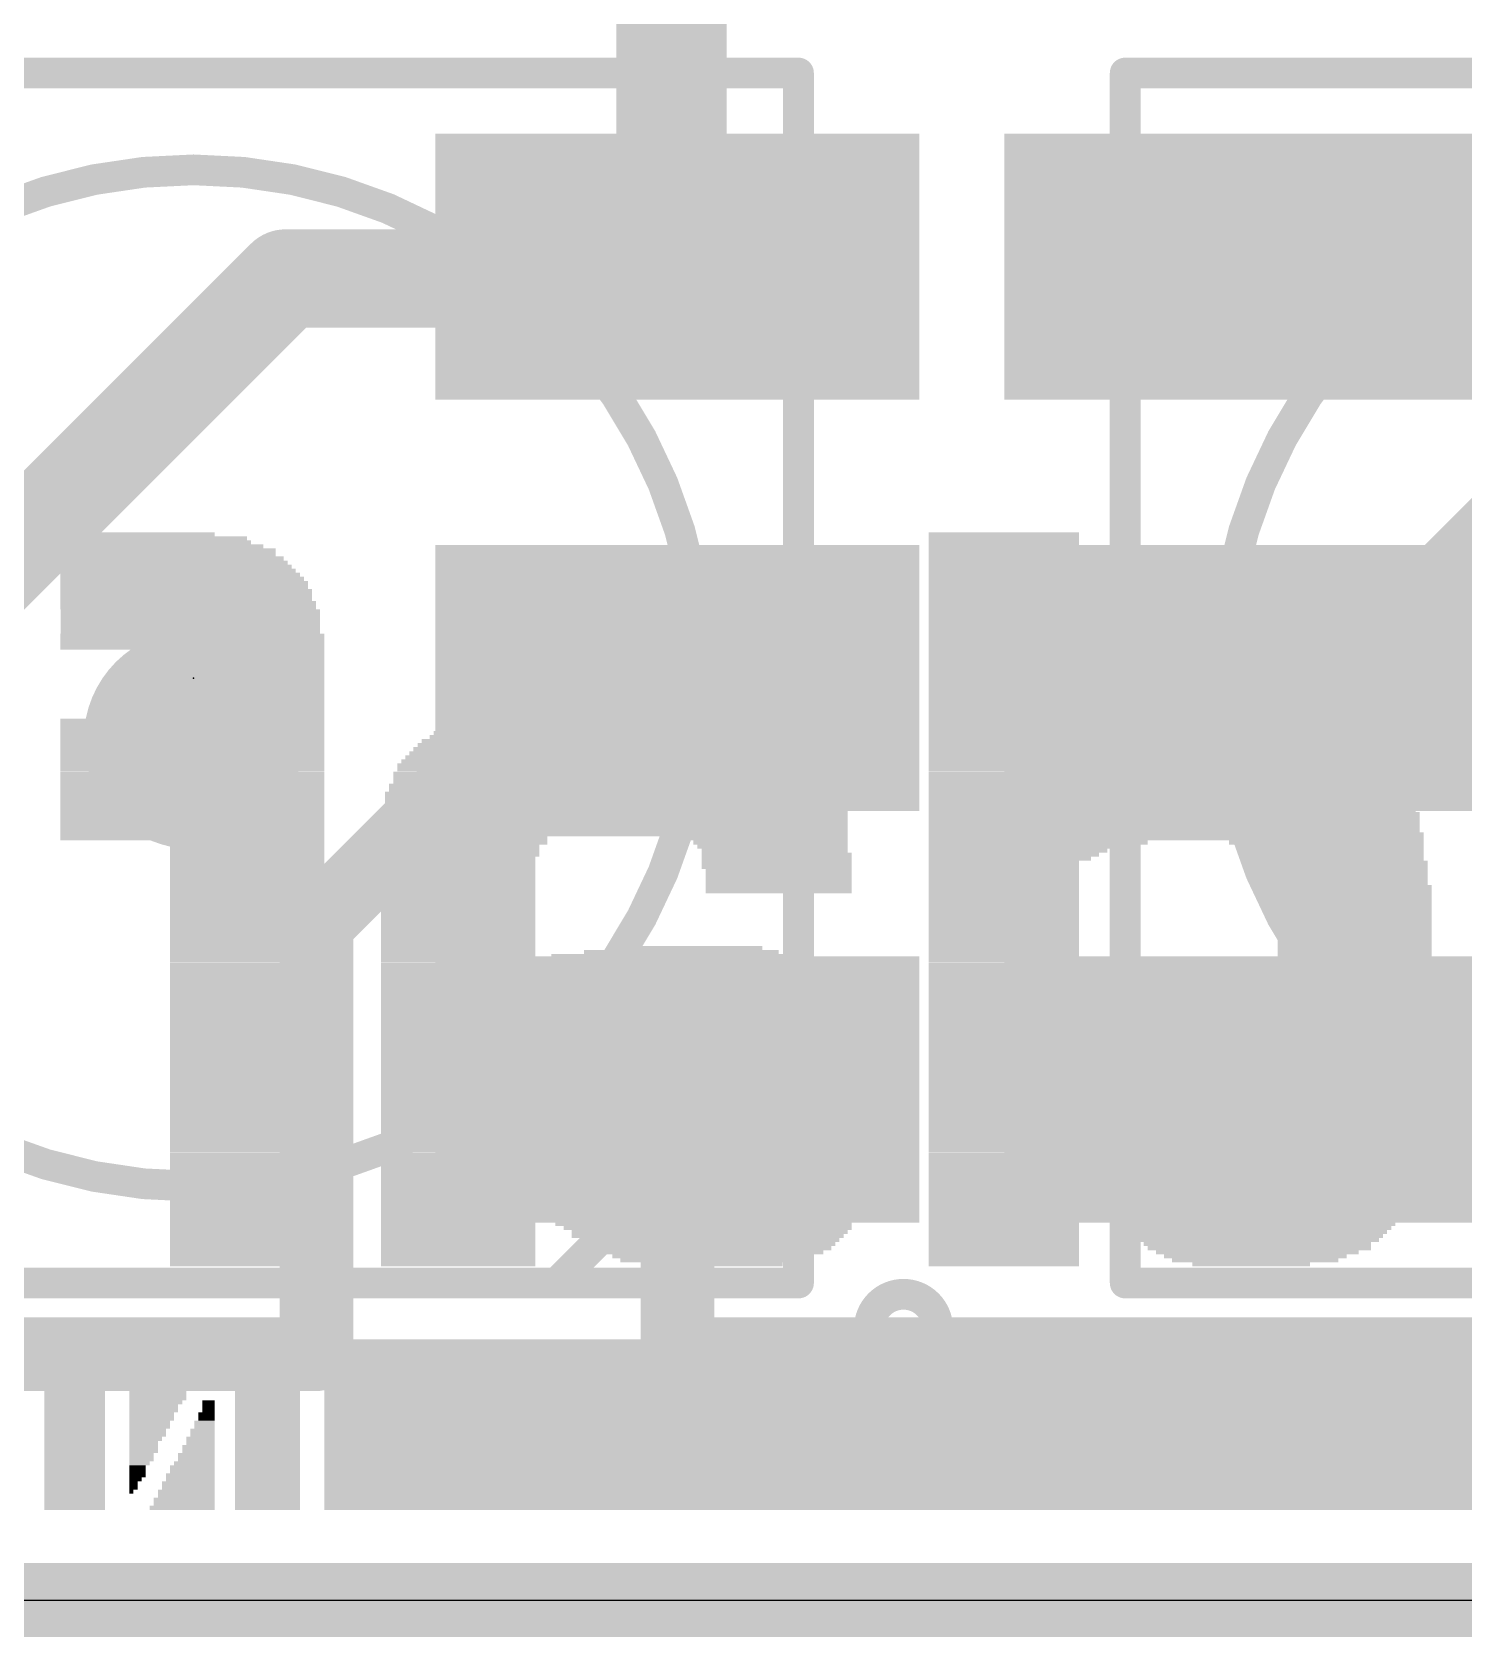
# Model space of a CAD drawing. Extents: x -0.3 to 51.1, y -0.2 to 10.4.
# Drawn here: x 21.56 to 27.47, y -0.15 to 6.48 of the extents above; entities that cross this region are included whole.
import ezdxf

# ---------------------------------------------------------------- set-up
doc = ezdxf.new("R2010")
doc.units = 0
for name, color, linetype in [('1', 12, 'CONTINUOUS'), ('16', 132, 'CONTINUOUS'), ('18', 110, 'CONTINUOUS'), ('20', 53, 'CONTINUOUS'), ('21', 40, 'CONTINUOUS'), ('22', 6, 'CONTINUOUS'), ('23', 53, 'CONTINUOUS')]:
    doc.layers.add(name, color=color, linetype=linetype)

# ---------------------------------------------------------------- blocks, each defined once
blk = doc.blocks.new('RECT')
blk.add_solid([(-0.5, -0.5), (0.5, -0.5), (-0.5, 0.5), (0.5, 0.5)])
blk = doc.blocks.new('ROUNDV')
at = {"const_width": 0.5}
blk.add_lwpolyline([(0, -0.25, 1), (0, 0.25, 1), (0, -0.25)], format="xyb", dxfattribs=at)

msp = doc.modelspace()

# ---------------------------------------------------------------- linework, layer by layer
at = {"layer": '1'}
for points, const_width in [([(24.176, 5.461), (24.176, 6.858)], 0.4064), ([(24.225, 5.51), (24.225, 6.858)], 0.4064), ([(24.176, 5.461), (24.225, 5.51)], 0.4064), ([(20.955, 3.81), (22.606, 5.461)], 0.4064), ([(22.606, 5.461), (24.176, 5.461)], 0.4064), ([(27.051, 3.81), (28.702, 5.461)], 0.4064), ([(26.575, 3.81), (27.051, 3.81)], 0.4064), ([(22.733, 2.794), (23.749, 3.81)], 0.3048), ([(23.749, 3.81), (24.225, 3.81)], 0.3048), ([(22.733, 1.016), (22.733, 2.794)], 0.3048), ([(24.225, 2.11), (24.225, 1.016)], 0.3048), ([(17.875, 1.016), (22.733, 1.016)], 0.3048), ([(24.225, 1.016), (29.083, 1.016)], 0.3048), ([(0, 0), (50.927, 0)], 0.3048)]:
    msp.add_lwpolyline(points, dxfattribs=dict(at, const_width=const_width))
for points, const_width in [([(24.2968, 5.4382, 1), (24.1532, 5.5818)], 0.2032), ([(22.606, 5.5626, 1), (22.606, 5.3594)], 0.2032), ([(22.6778, 5.3892, 1), (22.5342, 5.5328)], 0.2032), ([(24.176, 5.3594, 1), (24.176, 5.5626)], 0.2032), ([(24.1042, 5.5328, 1), (24.2478, 5.3892)], 0.2032), ([(24.1234, 5.51, 1), (24.3266, 5.51)], 0.2032), ([(24.0744, 5.461, 1), (24.2776, 5.461)], 0.2032), ([(26.575, 3.9116, 1), (26.575, 3.7084)], 0.2032), ([(26.9792, 3.8818, 1), (27.1228, 3.7382)], 0.2032), ([(27.051, 3.7084, 1), (27.051, 3.9116)], 0.2032), ([(23.749, 3.8862, 1), (23.749, 3.7338)], 0.1524), ([(23.8029, 3.7561, 1), (23.6951, 3.8639)], 0.1524), ([(24.225, 3.7338, 1), (24.225, 3.8862)], 0.1524), ([(22.8092, 2.794, 1), (22.6568, 2.794)], 0.1524), ([(22.6791, 2.8479, 1), (22.7869, 2.7401)], 0.1524), ([(24.3012, 2.11, 1), (24.1488, 2.11)], 0.1524), ([(22.733, 0.9398, 1), (22.733, 1.0922)], 0.1524), ([(24.225, 1.0922, 1), (24.225, 0.9398)], 0.1524), ([(22.6568, 1.016, 1), (22.8092, 1.016)], 0.1524), ([(24.1488, 1.016, 1), (24.3012, 1.016)], 0.1524)]:
    msp.add_lwpolyline(points, format="xyb", dxfattribs=dict(at, const_width=const_width))
at = {"layer": '16', "const_width": 0.254}
msp.add_lwpolyline([(-0.127, 0), (50.927, 0)], dxfattribs=at)
at = {"layer": '20'}
msp.add_line((0, 0), (50.8, 0), dxfattribs=at)
at = {"layer": '21', "const_width": 0.127}
for points in [[(19.725, 6.31), (24.725, 6.31)], [(24.725, 6.31), (24.725, 2.31)], [(26.075, 6.31), (31.075, 6.31)], [(26.075, 1.31), (26.075, 6.31)], [(23.725, 1.31), (24.725, 2.31)], [(24.725, 2.31), (24.725, 1.31)], [(23.725, 1.31), (19.725, 1.31)], [(24.725, 1.31), (23.725, 1.31)], [(30.075, 1.31), (26.075, 1.31)]]:
    msp.add_lwpolyline(points, dxfattribs=at)
at = {"layer": '21'}
for points, const_width in [([(24.7568, 6.31, 1), (24.6933, 6.31)], 0.0635), ([(24.725, 6.2783, 1), (24.725, 6.3418)], 0.0635), ([(26.075, 6.3418, 1), (26.075, 6.2783)], 0.0635), ([(26.1068, 6.31, 1), (26.0433, 6.31)], 0.0635), ([(22.225, 1.71, 1), (22.225, 5.91, 1), (22.225, 1.71)], 0.127), ([(28.575, 1.71, 1), (28.575, 5.91, 1), (28.575, 1.71)], 0.127), ([(24.7568, 2.31, 1), (24.6933, 2.31)], 0.0635), ([(24.6933, 2.31, 1), (24.7568, 2.31)], 0.0635), ([(24.7475, 2.2875, 1), (24.7025, 2.3325)], 0.0635), ([(23.7025, 1.3325, 1), (23.7475, 1.2875)], 0.0635), ([(23.725, 1.3417, 1), (23.725, 1.2783)], 0.0635), ([(23.725, 1.2783, 1), (23.725, 1.3417)], 0.0635), ([(24.6933, 1.31, 1), (24.7568, 1.31)], 0.0635), ([(24.725, 1.2783, 1), (24.725, 1.3417)], 0.0635), ([(25.159, 0.9806, 1), (25.159, 1.2634, 1), (25.159, 0.9806)], 0.127), ([(26.075, 1.3417, 1), (26.075, 1.2783)], 0.0635), ([(26.0433, 1.31, 1), (26.1068, 1.31)], 0.0635)]:
    msp.add_lwpolyline(points, format="xyb", dxfattribs=dict(at, const_width=const_width))
at = {"layer": '23'}
msp.add_point((22.225, 3.81), dxfattribs=at)

# ---------------------------------------------------------------- block references
at = {"layer": '1', "xscale": 2, "yscale": 1.1}
for p in [(24.225, 5.51), (26.575, 5.51), (24.225, 3.81), (26.575, 3.81), (24.225, 2.11), (26.575, 2.11)]:
    msp.add_blockref('RECT', p, dxfattribs=at)
at = {"layer": '18', "xscale": 0.9064, "yscale": 0.9064}
msp.add_blockref('ROUNDV', (22.225, 3.556), dxfattribs=at)
msp.add_blockref('ROUNDV', (22.225, 3.556), dxfattribs=at)
at = {"layer": '22', "rotation": 180}
for p, xscale, yscale in [((21.9941, 4.4043), 0.637, 0.0167), ((22.0695, 4.3708), 0.7879, 0.0167), ((22.0612, 4.3876), 0.7711, 0.0168), ((25.5733, 4.4043), 0.6203, 0.0167), ((25.5733, 4.3876), 0.6203, 0.0168), ((25.5733, 4.3708), 0.6203, 0.0167), ((22.0947, 4.3541), 0.8382, 0.0168), ((22.1198, 4.3373), 0.8885, 0.0168), ((22.1198, 4.3205), 0.8885, 0.0167), ((22.1366, 4.3038), 0.922, 0.0168), ((25.5733, 4.3541), 0.6203, 0.0168), ((25.5733, 4.3373), 0.6203, 0.0168), ((25.5733, 4.3205), 0.6203, 0.0167), ((25.5733, 4.3038), 0.6203, 0.0168), ((22.145, 4.287), 0.9388, 0.0168), ((22.1533, 4.2702), 0.9555, 0.0167), ((22.1701, 4.2367), 0.9891, 0.0168), ((22.1618, 4.2535), 0.9723, 0.0168), ((25.5733, 4.287), 0.6203, 0.0168), ((25.5733, 4.2702), 0.6203, 0.0167), ((25.5733, 4.2535), 0.6203, 0.0168), ((25.5733, 4.2367), 0.6203, 0.0168), ((22.1785, 4.2199), 1.0058, 0.0167), ((22.1869, 4.2032), 1.0226, 0.0168), ((22.1869, 4.1864), 1.0226, 0.0168), ((22.1953, 4.1696), 1.0394, 0.0167), ((25.5733, 4.2199), 0.6203, 0.0167), ((25.5733, 4.2032), 0.6203, 0.0168), ((25.5733, 4.1864), 0.6203, 0.0168), ((25.5733, 4.1696), 0.6203, 0.0167), ((22.1953, 4.1529), 1.0394, 0.0168), ((22.1953, 4.1361), 1.0394, 0.0167), ((22.2036, 4.1194), 1.0561, 0.0168), ((25.5733, 4.1529), 0.6203, 0.0168), ((25.5733, 4.1361), 0.6203, 0.0167), ((25.5733, 4.1194), 0.6203, 0.0168), ((22.2036, 4.1026), 1.0561, 0.0168), ((22.2121, 4.0858), 1.0729, 0.0167), ((22.2121, 4.0691), 1.0729, 0.0168), ((22.2121, 4.0523), 1.0729, 0.0168), ((25.5733, 4.1026), 0.6203, 0.0168), ((25.5733, 4.0858), 0.6203, 0.0167), ((25.5733, 4.0691), 0.6203, 0.0168), ((25.5733, 4.0523), 0.6203, 0.0168), ((22.2204, 3.9853), 1.0897, 0.0167), ((22.2121, 4.0356), 1.0729, 0.0167), ((22.2121, 4.0188), 1.0729, 0.0168), ((22.2121, 4.002), 1.0729, 0.0168), ((25.5733, 4.0356), 0.6203, 0.0167), ((25.5733, 4.0188), 0.6203, 0.0168), ((25.5733, 4.002), 0.6203, 0.0168), ((25.5733, 3.9853), 0.6203, 0.0167), ((22.2204, 3.9685), 1.0897, 0.0168), ((22.2204, 3.9518), 1.0897, 0.0167), ((22.2204, 3.935), 1.0897, 0.0168), ((22.4133, 3.9182), 0.7041, 0.0168), ((25.5733, 3.9685), 0.6203, 0.0168), ((25.5733, 3.9518), 0.6203, 0.0167), ((25.5733, 3.935), 0.6203, 0.0168), ((25.5733, 3.9182), 0.6203, 0.0168), ((22.4384, 3.9015), 0.6538, 0.0167), ((22.4384, 3.8847), 0.6538, 0.0168), ((22.4384, 3.8679), 0.6538, 0.0168), ((22.4468, 3.8512), 0.6371, 0.0167), ((25.5733, 3.9015), 0.6203, 0.0167), ((25.5733, 3.8847), 0.6203, 0.0168), ((25.5733, 3.8679), 0.6203, 0.0168), ((25.5733, 3.8512), 0.6203, 0.0167), ((22.4468, 3.8344), 0.6371, 0.0168), ((22.4468, 3.8176), 0.6371, 0.0168), ((22.4468, 3.8009), 0.6371, 0.0167), ((22.4468, 3.7841), 0.6371, 0.0168), ((25.5733, 3.8344), 0.6203, 0.0168), ((25.5733, 3.8176), 0.6203, 0.0168), ((25.5733, 3.8009), 0.6203, 0.0167), ((25.5733, 3.7841), 0.6203, 0.0168), ((22.4468, 3.7673), 0.6371, 0.0168), ((22.4468, 3.7506), 0.6371, 0.0167), ((22.4468, 3.7338), 0.6371, 0.0168), ((22.4468, 3.717), 0.6371, 0.0167), ((25.5733, 3.7673), 0.6203, 0.0168), ((25.5733, 3.7506), 0.6203, 0.0167), ((25.5733, 3.7338), 0.6203, 0.0168), ((25.5733, 3.717), 0.6203, 0.0167), ((22.4468, 3.7003), 0.6371, 0.0168), ((22.4468, 3.6835), 0.6371, 0.0168), ((22.4468, 3.6667), 0.6371, 0.0167), ((22.4468, 3.65), 0.6371, 0.0168), ((25.5733, 3.7003), 0.6203, 0.0168), ((25.5733, 3.6835), 0.6203, 0.0168), ((25.5733, 3.6667), 0.6203, 0.0167), ((25.5733, 3.65), 0.6203, 0.0168), ((22.2204, 3.6332), 1.0897, 0.0168), ((22.2204, 3.6165), 1.0897, 0.0167), ((22.2204, 3.5997), 1.0897, 0.0168), ((22.2204, 3.5829), 1.0897, 0.0168), ((23.9723, 3.5829), 1.5087, 0.0168), ((23.9723, 3.5997), 1.4417, 0.0168), ((23.9807, 3.6165), 1.2909, 0.0167), ((23.9807, 3.6332), 1.1903, 0.0168), ((25.5733, 3.6332), 0.6203, 0.0168), ((25.5733, 3.6165), 0.6203, 0.0167), ((25.5733, 3.5997), 0.6203, 0.0168), ((25.5733, 3.5829), 0.6203, 0.0168), ((26.5959, 3.5829), 0.8885, 0.0168), ((26.5958, 3.5997), 0.8214, 0.0168), ((26.5875, 3.6165), 0.7041, 0.0167), ((26.5875, 3.6332), 0.6371, 0.0168), ((22.2204, 3.5662), 1.0897, 0.0167), ((22.2204, 3.5494), 1.0897, 0.0168), ((22.2204, 3.5327), 1.0897, 0.0167), ((22.2204, 3.5159), 1.0897, 0.0168), ((23.9639, 3.5159), 1.6596, 0.0168), ((23.9639, 3.5327), 1.6261, 0.0167), ((23.9723, 3.5494), 1.6093, 0.0168), ((23.9723, 3.5662), 1.5423, 0.0167), ((25.5733, 3.5662), 0.6203, 0.0167), ((25.5733, 3.5494), 0.6203, 0.0168), ((25.5733, 3.5327), 0.6203, 0.0167), ((25.5733, 3.5159), 0.6203, 0.0168), ((26.5875, 3.5159), 1.0729, 0.0168), ((26.5875, 3.5327), 1.0393, 0.0167), ((26.5959, 3.5494), 0.9891, 0.0168), ((26.5875, 3.5662), 0.9387, 0.0167), ((22.2204, 3.4991), 1.0897, 0.0168), ((22.2204, 3.4824), 1.0897, 0.0167), ((22.2204, 3.4656), 1.0897, 0.0168), ((22.2204, 3.4488), 1.0897, 0.0168), ((23.9639, 3.4488), 1.7938, 0.0168), ((23.9639, 3.4656), 1.7602, 0.0168), ((23.9639, 3.4824), 1.7267, 0.0167), ((23.9723, 3.4991), 1.7099, 0.0168), ((25.5733, 3.4991), 0.6203, 0.0168), ((25.5733, 3.4824), 0.6203, 0.0167), ((25.5733, 3.4656), 0.6203, 0.0168), ((25.5733, 3.4488), 0.6203, 0.0168), ((26.5707, 3.4488), 1.2406, 0.0168), ((26.5791, 3.4656), 1.1903, 0.0168), ((26.5791, 3.4824), 1.1567, 0.0167), ((26.5875, 3.4991), 1.1399, 0.0168), ((22.2204, 3.4321), 1.0897, 0.0167), ((22.2204, 3.4153), 1.0897, 0.0168), ((22.2204, 3.3985), 1.0897, 0.0168), ((22.2204, 3.3818), 1.0897, 0.0167), ((23.9639, 3.4153), 1.8273, 0.0168), ((23.9639, 3.3985), 1.8273, 0.0168), ((23.9723, 3.3818), 1.8441, 0.0167), ((23.9723, 3.4321), 1.8105, 0.0167), ((25.5733, 3.4321), 0.6203, 0.0167), ((25.5733, 3.4153), 0.6203, 0.0168), ((26.2438, 3.3985), 1.9614, 0.0168), ((26.2522, 3.3818), 1.9781, 0.0167), ((26.5623, 3.4153), 1.2908, 0.0168), ((26.5624, 3.4321), 1.2573, 0.0167), ((22.2204, 3.365), 1.0897, 0.0168), ((22.2204, 3.3482), 1.0897, 0.0168), ((22.2204, 3.3315), 1.0897, 0.0167), ((22.2204, 3.3147), 1.0897, 0.0168), ((23.9555, 3.3315), 1.8776, 0.0167), ((23.9639, 3.3147), 1.8943, 0.0168), ((23.9639, 3.365), 1.8608, 0.0168), ((23.9639, 3.3482), 1.8608, 0.0168), ((26.2522, 3.365), 1.9781, 0.0168), ((26.2606, 3.3482), 1.9949, 0.0168), ((26.2606, 3.3315), 1.9949, 0.0167), ((26.2606, 3.3147), 1.9949, 0.0168), ((22.2204, 3.298), 1.0897, 0.0167), ((22.2204, 3.2812), 1.0897, 0.0168), ((22.2204, 3.2644), 1.0897, 0.0168), ((22.2204, 3.2477), 1.0897, 0.0167), ((23.9639, 3.298), 1.8943, 0.0167), ((23.9639, 3.2812), 1.8943, 0.0168), ((23.9723, 3.2644), 1.9111, 0.0168), ((23.9723, 3.2477), 1.9111, 0.0167), ((26.2606, 3.298), 1.9949, 0.0167), ((26.269, 3.2812), 2.0117, 0.0168), ((26.269, 3.2644), 2.0117, 0.0168), ((26.2773, 3.2477), 2.0284, 0.0167), ((22.2204, 3.2309), 1.0897, 0.0168), ((22.2204, 3.2141), 1.0897, 0.0168), ((22.2204, 3.1974), 1.0897, 0.0167), ((22.2204, 3.1806), 1.0897, 0.0168), ((23.9639, 3.2141), 1.9278, 0.0168), ((23.9639, 3.1974), 1.9278, 0.0167), ((23.9639, 3.1806), 1.9278, 0.0168), ((23.9723, 3.2309), 1.9111, 0.0168), ((26.2773, 3.2309), 2.0284, 0.0168), ((26.2773, 3.2141), 2.0284, 0.0168), ((26.2773, 3.1974), 2.0284, 0.0167), ((26.2773, 3.1806), 2.0284, 0.0168), ((22.2204, 3.1638), 1.0897, 0.0168), ((22.2204, 3.1471), 1.0897, 0.0167), ((22.4468, 3.1303), 0.6371, 0.0168), ((22.4468, 3.1136), 0.6371, 0.0167), ((23.9639, 3.1638), 1.9278, 0.0168), ((23.3437, 3.1471), 0.6873, 0.0167), ((23.3437, 3.1303), 0.6873, 0.0168), ((23.3269, 3.1136), 0.6537, 0.0167), ((24.6009, 3.1471), 0.6538, 0.0167), ((24.6093, 3.1303), 0.637, 0.0168), ((24.6177, 3.1136), 0.6203, 0.0167), ((26.2857, 3.1638), 2.0452, 0.0168), ((26.2857, 3.1471), 2.0452, 0.0167), ((25.7157, 3.1303), 0.9052, 0.0168), ((25.6654, 3.1136), 0.8047, 0.0167), ((26.906, 3.1303), 0.8047, 0.0168), ((26.9563, 3.1136), 0.7041, 0.0167), ((22.4468, 3.0968), 0.6371, 0.0168), ((22.4468, 3.08), 0.6371, 0.0168), ((22.4468, 3.0633), 0.6371, 0.0167), ((22.4468, 3.0465), 0.6371, 0.0168), ((23.3269, 3.0968), 0.6537, 0.0168), ((23.3269, 3.08), 0.6537, 0.0168), ((23.3185, 3.0633), 0.637, 0.0167), ((23.3185, 3.0465), 0.637, 0.0168), ((24.6345, 3.08), 0.6203, 0.0168), ((24.6345, 3.0633), 0.6203, 0.0167), ((24.6345, 3.0465), 0.6203, 0.0168), ((24.6261, 3.0968), 0.6035, 0.0168), ((25.6319, 3.0968), 0.7376, 0.0168), ((25.6151, 3.08), 0.7041, 0.0168), ((25.5984, 3.0633), 0.6706, 0.0167), ((25.5733, 3.0465), 0.6203, 0.0168), ((26.9647, 3.0968), 0.6873, 0.0168), ((26.973, 3.08), 0.6706, 0.0168), ((26.9814, 3.0633), 0.6538, 0.0167), ((26.9982, 3.0465), 0.6538, 0.0168), ((22.4468, 3.0297), 0.6371, 0.0168), ((22.4468, 3.013), 0.6371, 0.0167), ((22.4468, 2.9962), 0.6371, 0.0168), ((22.4468, 2.9794), 0.6371, 0.0168), ((23.3185, 3.0297), 0.637, 0.0168), ((23.3185, 3.013), 0.637, 0.0167), ((23.3185, 2.9962), 0.637, 0.0168), ((23.3185, 2.9794), 0.637, 0.0168), ((24.6345, 3.0297), 0.6203, 0.0168), ((24.6429, 3.013), 0.6035, 0.0167), ((24.6429, 2.9962), 0.6035, 0.0168), ((24.6429, 2.9794), 0.6035, 0.0168), ((25.5733, 3.0297), 0.6203, 0.0168), ((25.5733, 3.013), 0.6203, 0.0167), ((25.5733, 2.9962), 0.6203, 0.0168), ((25.5733, 2.9794), 0.6203, 0.0168), ((26.9982, 3.0297), 0.6538, 0.0168), ((26.9982, 3.013), 0.6538, 0.0167), ((27.0066, 2.9962), 0.6371, 0.0168), ((27.0066, 2.9794), 0.6371, 0.0168), ((22.4468, 2.9627), 0.6371, 0.0167), ((22.4468, 2.9459), 0.6371, 0.0168), ((22.4468, 2.9291), 0.6371, 0.0168), ((22.4468, 2.9123), 0.6371, 0.0167), ((23.3185, 2.9627), 0.637, 0.0167), ((23.3185, 2.9459), 0.637, 0.0168), ((23.3185, 2.9291), 0.637, 0.0168), ((23.3185, 2.9123), 0.637, 0.0167), ((24.6429, 2.9627), 0.6035, 0.0167), ((24.6429, 2.9459), 0.6035, 0.0168), ((24.6429, 2.9291), 0.6035, 0.0168), ((25.5733, 2.9627), 0.6203, 0.0167), ((25.5733, 2.9459), 0.6203, 0.0168), ((25.5733, 2.9291), 0.6203, 0.0168), ((25.5733, 2.9123), 0.6203, 0.0167), ((27.0066, 2.9627), 0.6371, 0.0167), ((27.0233, 2.9459), 0.637, 0.0168), ((27.0233, 2.9291), 0.637, 0.0168), ((27.0233, 2.9123), 0.637, 0.0167), ((22.4468, 2.8956), 0.6371, 0.0168), ((22.4468, 2.8789), 0.6371, 0.0167), ((22.4468, 2.8621), 0.6371, 0.0168), ((22.4468, 2.8453), 0.6371, 0.0168), ((23.3185, 2.8956), 0.637, 0.0168), ((23.3185, 2.8789), 0.637, 0.0167), ((23.3185, 2.8621), 0.637, 0.0168), ((23.3185, 2.8453), 0.637, 0.0168), ((25.5733, 2.8956), 0.6203, 0.0168), ((25.5733, 2.8789), 0.6203, 0.0167), ((25.5733, 2.8621), 0.6203, 0.0168), ((25.5733, 2.8453), 0.6203, 0.0168), ((27.0233, 2.8956), 0.637, 0.0168), ((27.0233, 2.8789), 0.637, 0.0167), ((27.0233, 2.8621), 0.637, 0.0168), ((27.0233, 2.8453), 0.637, 0.0168), ((22.4468, 2.8286), 0.6371, 0.0167), ((22.4468, 2.8118), 0.6371, 0.0168), ((22.4468, 2.795), 0.6371, 0.0168), ((22.4468, 2.7783), 0.6371, 0.0167), ((23.3185, 2.8286), 0.637, 0.0167), ((23.3185, 2.8118), 0.637, 0.0168), ((23.3185, 2.795), 0.637, 0.0168), ((23.3185, 2.7783), 0.637, 0.0167), ((25.5733, 2.8286), 0.6203, 0.0167), ((25.5733, 2.8118), 0.6203, 0.0168), ((25.5733, 2.795), 0.6203, 0.0168), ((25.5733, 2.7783), 0.6203, 0.0167), ((27.0233, 2.8286), 0.637, 0.0167), ((27.0233, 2.8118), 0.637, 0.0168), ((27.0233, 2.795), 0.637, 0.0168), ((27.0233, 2.7783), 0.637, 0.0167), ((22.4468, 2.7615), 0.6371, 0.0168), ((22.4468, 2.7447), 0.6371, 0.0168), ((22.4468, 2.728), 0.6371, 0.0167), ((22.4468, 2.7112), 0.6371, 0.0168), ((23.3185, 2.7615), 0.637, 0.0168), ((23.3185, 2.7447), 0.637, 0.0168), ((23.3185, 2.728), 0.637, 0.0167), ((23.3185, 2.7112), 0.637, 0.0168), ((25.5733, 2.7615), 0.6203, 0.0168), ((25.5733, 2.7447), 0.6203, 0.0168), ((25.5733, 2.728), 0.6203, 0.0167), ((25.5733, 2.7112), 0.6203, 0.0168), ((27.0233, 2.7615), 0.637, 0.0168), ((27.0233, 2.7447), 0.637, 0.0168), ((27.0233, 2.728), 0.637, 0.0167), ((27.0233, 2.7112), 0.637, 0.0168), ((22.4468, 2.6945), 0.6371, 0.0167), ((22.4468, 2.6777), 0.6371, 0.0168), ((22.4468, 2.6609), 0.6371, 0.0168), ((23.3185, 2.6945), 0.637, 0.0167), ((23.3185, 2.6777), 0.637, 0.0168), ((23.3185, 2.6609), 0.637, 0.0168), ((24.2153, 2.6609), 1.0226, 0.0168), ((24.2405, 2.6777), 0.8046, 0.0168), ((24.2573, 2.6945), 0.6371, 0.0167), ((25.5733, 2.6945), 0.6203, 0.0167), ((25.5733, 2.6777), 0.6203, 0.0168), ((25.5733, 2.6609), 0.6203, 0.0168), ((27.0233, 2.6945), 0.637, 0.0167), ((27.0233, 2.6777), 0.637, 0.0168), ((27.0233, 2.6609), 0.637, 0.0168), ((22.4468, 2.6442), 0.6371, 0.0167), ((22.4468, 2.6274), 0.6371, 0.0168), ((22.4468, 2.6106), 0.6371, 0.0168), ((22.4468, 2.5939), 0.6371, 0.0167), ((23.8969, 2.6274), 1.7937, 0.0168), ((23.9136, 2.6106), 1.8272, 0.0168), ((23.922, 2.5939), 1.844, 0.0167), ((23.8885, 2.6442), 1.7769, 0.0167), ((25.5733, 2.6442), 0.6203, 0.0167), ((25.5733, 2.6274), 0.6203, 0.0168), ((25.5733, 2.6106), 0.6203, 0.0168), ((25.5733, 2.5939), 0.6203, 0.0167), ((27.0233, 2.6442), 0.637, 0.0167), ((27.0233, 2.6274), 0.637, 0.0168), ((27.0233, 2.6106), 0.637, 0.0168), ((27.0233, 2.5939), 0.637, 0.0167), ((22.4468, 2.5771), 0.6371, 0.0168), ((22.4468, 2.5603), 0.6371, 0.0168), ((22.4468, 2.5436), 0.6371, 0.0167), ((22.4468, 2.5268), 0.6371, 0.0168), ((23.9472, 2.5603), 1.8943, 0.0168), ((23.9472, 2.5436), 1.8943, 0.0167), ((23.9555, 2.5268), 1.911, 0.0168), ((23.9388, 2.5771), 1.8775, 0.0168), ((25.5733, 2.5771), 0.6203, 0.0168), ((25.5733, 2.5603), 0.6203, 0.0168), ((25.5733, 2.5436), 0.6203, 0.0167), ((25.5733, 2.5268), 0.6203, 0.0168), ((27.0233, 2.5771), 0.637, 0.0168), ((27.0233, 2.5603), 0.637, 0.0168), ((27.0233, 2.5436), 0.637, 0.0167), ((27.0233, 2.5268), 0.637, 0.0168), ((22.4468, 2.51), 0.6371, 0.0168), ((22.4468, 2.4933), 0.6371, 0.0167), ((22.4468, 2.4765), 0.6371, 0.0168), ((22.4468, 2.4598), 0.6371, 0.0167), ((23.9639, 2.51), 1.9278, 0.0168), ((23.9723, 2.4933), 1.9446, 0.0167), ((23.9723, 2.4765), 1.9446, 0.0168), ((23.9807, 2.4598), 1.9613, 0.0167), ((25.5733, 2.51), 0.6203, 0.0168), ((25.5733, 2.4933), 0.6203, 0.0167), ((25.5733, 2.4765), 0.6203, 0.0168), ((25.5733, 2.4598), 0.6203, 0.0167), ((27.0233, 2.51), 0.637, 0.0168), ((27.0233, 2.4933), 0.637, 0.0167), ((27.0233, 2.4765), 0.637, 0.0168), ((27.0233, 2.4598), 0.637, 0.0167), ((22.4468, 2.443), 0.6371, 0.0168), ((22.4468, 2.4262), 0.6371, 0.0168), ((22.4468, 2.4095), 0.6371, 0.0167), ((22.4468, 2.3927), 0.6371, 0.0168), ((23.9807, 2.443), 1.9613, 0.0168), ((23.9891, 2.4262), 1.9781, 0.0168), ((23.9891, 2.4095), 1.9781, 0.0167), ((23.9891, 2.3927), 1.9781, 0.0168), ((25.5733, 2.443), 0.6203, 0.0168), ((25.5733, 2.4262), 0.6203, 0.0168), ((25.5733, 2.4095), 0.6203, 0.0167), ((25.5733, 2.3927), 0.6203, 0.0168), ((27.0233, 2.443), 0.637, 0.0168), ((27.0233, 2.4262), 0.637, 0.0168), ((27.0233, 2.4095), 0.637, 0.0167), ((27.0233, 2.3927), 0.637, 0.0168), ((22.4468, 2.3759), 0.6371, 0.0168), ((22.4468, 2.3592), 0.6371, 0.0167), ((22.4468, 2.3424), 0.6371, 0.0168), ((22.4468, 2.3256), 0.6371, 0.0168), ((23.9975, 2.3759), 1.9949, 0.0168), ((23.9975, 2.3592), 1.9949, 0.0167), ((23.9975, 2.3424), 1.9949, 0.0168), ((23.9975, 2.3256), 1.9949, 0.0168), ((25.5733, 2.3759), 0.6203, 0.0168), ((25.5733, 2.3592), 0.6203, 0.0167), ((25.5733, 2.3424), 0.6203, 0.0168), ((25.5733, 2.3256), 0.6203, 0.0168), ((27.0233, 2.3759), 0.637, 0.0168), ((27.0233, 2.3592), 0.637, 0.0167), ((27.0233, 2.3424), 0.637, 0.0168), ((27.0233, 2.3256), 0.637, 0.0168), ((22.4468, 2.3089), 0.6371, 0.0167), ((22.4468, 2.2921), 0.6371, 0.0168), ((22.4468, 2.2753), 0.6371, 0.0167), ((22.4468, 2.2586), 0.6371, 0.0168), ((23.3185, 2.3089), 0.637, 0.0167), ((23.3185, 2.2921), 0.637, 0.0168), ((23.3185, 2.2753), 0.637, 0.0167), ((23.3185, 2.2586), 0.637, 0.0168), ((24.6428, 2.3089), 0.7376, 0.0167), ((24.668, 2.2921), 0.6873, 0.0168), ((24.6847, 2.2753), 0.6538, 0.0167), ((24.6931, 2.2586), 0.637, 0.0168), ((25.5733, 2.3089), 0.6203, 0.0167), ((25.5733, 2.2921), 0.6203, 0.0168), ((25.5733, 2.2753), 0.6203, 0.0167), ((25.5733, 2.2586), 0.6203, 0.0168), ((27.0233, 2.3089), 0.637, 0.0167), ((27.0233, 2.2921), 0.637, 0.0168), ((27.0233, 2.2753), 0.637, 0.0167), ((27.0233, 2.2586), 0.637, 0.0168), ((22.4468, 2.2418), 0.6371, 0.0168), ((22.4468, 2.225), 0.6371, 0.0167), ((22.4468, 2.2083), 0.6371, 0.0168), ((22.4468, 2.1915), 0.6371, 0.0168), ((23.3185, 2.2418), 0.637, 0.0168), ((23.3185, 2.225), 0.637, 0.0167), ((23.3185, 2.2083), 0.637, 0.0168), ((23.3185, 2.1915), 0.637, 0.0168), ((24.7099, 2.2418), 0.637, 0.0168), ((24.7099, 2.225), 0.637, 0.0167), ((24.7183, 2.2083), 0.6203, 0.0168), ((24.7183, 2.1915), 0.6203, 0.0168), ((25.5733, 2.2418), 0.6203, 0.0168), ((25.5733, 2.225), 0.6203, 0.0167), ((25.5733, 2.2083), 0.6203, 0.0168), ((25.5733, 2.1915), 0.6203, 0.0168), ((27.0233, 2.2418), 0.637, 0.0168), ((27.0233, 2.225), 0.637, 0.0167), ((27.0233, 2.2083), 0.637, 0.0168), ((27.0233, 2.1915), 0.637, 0.0168), ((22.4468, 2.1747), 0.6371, 0.0167), ((22.4468, 2.158), 0.6371, 0.0168), ((22.4468, 2.1412), 0.6371, 0.0168), ((22.4468, 2.1244), 0.6371, 0.0167), ((23.3185, 2.1747), 0.637, 0.0167), ((23.3185, 2.158), 0.637, 0.0168), ((23.3185, 2.1412), 0.637, 0.0168), ((23.3185, 2.1244), 0.637, 0.0167), ((24.7183, 2.1747), 0.6203, 0.0167), ((24.7267, 2.158), 0.6035, 0.0168), ((24.7267, 2.1412), 0.6035, 0.0168), ((24.7267, 2.1244), 0.6035, 0.0167), ((25.5733, 2.1747), 0.6203, 0.0167), ((25.5733, 2.158), 0.6203, 0.0168), ((25.5733, 2.1412), 0.6203, 0.0168), ((25.5733, 2.1244), 0.6203, 0.0167), ((27.0233, 2.1747), 0.637, 0.0167), ((27.0233, 2.158), 0.637, 0.0168), ((27.0233, 2.1412), 0.637, 0.0168), ((27.0233, 2.1244), 0.637, 0.0167), ((22.4468, 2.1077), 0.6371, 0.0168), ((22.4468, 2.0909), 0.6371, 0.0168), ((22.4468, 2.0741), 0.6371, 0.0167), ((22.4468, 2.0574), 0.6371, 0.0168), ((23.3185, 2.1077), 0.637, 0.0168), ((23.3185, 2.0909), 0.637, 0.0168), ((23.3185, 2.0741), 0.637, 0.0167), ((23.3185, 2.0574), 0.637, 0.0168), ((24.7267, 2.1077), 0.6035, 0.0168), ((24.7267, 2.0909), 0.6035, 0.0168), ((24.7267, 2.0741), 0.6035, 0.0167), ((24.7267, 2.0574), 0.6035, 0.0168), ((25.5733, 2.1077), 0.6203, 0.0168), ((25.5733, 2.0909), 0.6203, 0.0168), ((25.5733, 2.0741), 0.6203, 0.0167), ((25.5733, 2.0574), 0.6203, 0.0168), ((27.0066, 2.0574), 0.6371, 0.0168), ((27.0233, 2.1077), 0.637, 0.0168), ((27.0233, 2.0909), 0.637, 0.0168), ((27.0233, 2.0741), 0.637, 0.0167), ((22.4468, 2.0407), 0.6371, 0.0167), ((22.4468, 2.0239), 0.6371, 0.0168), ((22.4468, 2.0071), 0.6371, 0.0168), ((22.4468, 1.9904), 0.6371, 0.0167), ((23.3185, 2.0407), 0.637, 0.0167), ((23.3185, 2.0239), 0.637, 0.0168), ((23.3185, 2.0071), 0.637, 0.0168), ((23.3185, 1.9904), 0.637, 0.0167), ((24.7267, 2.0407), 0.6035, 0.0167), ((24.7267, 2.0239), 0.6035, 0.0168), ((24.7267, 2.0071), 0.6035, 0.0168), ((24.7267, 1.9904), 0.6035, 0.0167), ((25.5733, 2.0407), 0.6203, 0.0167), ((25.5733, 2.0239), 0.6203, 0.0168), ((25.5733, 2.0071), 0.6203, 0.0168), ((25.5733, 1.9904), 0.6203, 0.0167), ((26.9982, 2.0239), 0.6538, 0.0168), ((26.9982, 2.0071), 0.6538, 0.0168), ((26.9982, 1.9904), 0.6538, 0.0167), ((27.0066, 2.0407), 0.6371, 0.0167), ((22.4468, 1.9736), 0.6371, 0.0168), ((22.4468, 1.9568), 0.6371, 0.0168), ((22.4468, 1.9401), 0.6371, 0.0167), ((22.4468, 1.9233), 0.6371, 0.0168), ((23.3185, 1.9736), 0.637, 0.0168), ((23.3185, 1.9568), 0.637, 0.0168), ((23.3269, 1.9401), 0.6537, 0.0167), ((23.3437, 1.9233), 0.6873, 0.0168), ((24.7183, 1.9568), 0.6203, 0.0168), ((24.7183, 1.9401), 0.6203, 0.0167), ((24.7183, 1.9233), 0.6203, 0.0168), ((24.7267, 1.9736), 0.6035, 0.0168), ((25.59, 1.9736), 0.6538, 0.0168), ((25.6151, 1.9568), 0.7041, 0.0168), ((25.6235, 1.9401), 0.7208, 0.0167), ((25.6571, 1.9233), 0.7879, 0.0168), ((26.9647, 1.9233), 0.6873, 0.0168), ((26.973, 1.9401), 0.6706, 0.0167), ((26.9898, 1.9736), 0.6706, 0.0168), ((26.9898, 1.9568), 0.6706, 0.0168), ((22.4468, 1.9065), 0.6371, 0.0168), ((22.4468, 1.8898), 0.6371, 0.0167), ((22.4468, 1.873), 0.6371, 0.0168), ((22.4468, 1.8563), 0.6371, 0.0167), ((23.3688, 1.9065), 0.7376, 0.0168), ((23.3772, 1.8898), 0.7543, 0.0167), ((23.4023, 1.873), 0.8046, 0.0168), ((23.4442, 1.8563), 0.8884, 0.0167), ((24.6848, 1.8563), 0.6873, 0.0167), ((24.7015, 1.873), 0.6538, 0.0168), ((24.7099, 1.9065), 0.637, 0.0168), ((24.7099, 1.8898), 0.637, 0.0167), ((25.6989, 1.9065), 0.8717, 0.0168), ((26.2857, 1.8898), 2.0452, 0.0167), ((26.2857, 1.873), 2.0452, 0.0168), ((26.2857, 1.8563), 2.0452, 0.0167), ((26.9311, 1.9065), 0.7544, 0.0168), ((22.4468, 1.8395), 0.6371, 0.0168), ((22.4468, 1.8227), 0.6371, 0.0168), ((22.4468, 1.806), 0.6371, 0.0167), ((22.4468, 1.7892), 0.6371, 0.0168), ((24.0142, 1.8227), 2.0284, 0.0168), ((24.0142, 1.806), 2.0284, 0.0167), ((24.0142, 1.7892), 2.0284, 0.0168), ((23.4694, 1.8395), 0.9387, 0.0168), ((24.6764, 1.8395), 0.7041, 0.0168), ((26.2857, 1.8395), 2.0452, 0.0168), ((26.2857, 1.8227), 2.0452, 0.0168), ((26.2773, 1.806), 2.0284, 0.0167), ((26.2773, 1.7892), 2.0284, 0.0168), ((22.4468, 1.7724), 0.6371, 0.0168), ((22.4468, 1.7557), 0.6371, 0.0167), ((22.4468, 1.7389), 0.6371, 0.0168), ((22.4468, 1.7221), 0.6371, 0.0168), ((24.0058, 1.7724), 2.0116, 0.0168), ((24.0058, 1.7557), 2.0116, 0.0167), ((24.0058, 1.7389), 2.0116, 0.0168), ((24.0058, 1.7221), 2.0116, 0.0168), ((26.2773, 1.7724), 2.0284, 0.0168), ((26.2773, 1.7557), 2.0284, 0.0167), ((26.2773, 1.7389), 2.0284, 0.0168), ((26.269, 1.7221), 2.0117, 0.0168), ((22.4468, 1.7054), 0.6371, 0.0167), ((22.4468, 1.6886), 0.6371, 0.0168), ((22.4468, 1.6718), 0.6371, 0.0168), ((22.4468, 1.6551), 0.6371, 0.0167), ((23.9975, 1.7054), 1.9949, 0.0167), ((23.9975, 1.6886), 1.9949, 0.0168), ((23.9975, 1.6718), 1.9949, 0.0168), ((23.9975, 1.6551), 1.9949, 0.0167), ((26.2606, 1.7054), 1.9949, 0.0167), ((26.2606, 1.6886), 1.9949, 0.0168), ((26.2606, 1.6718), 1.9949, 0.0168), ((25.5733, 1.6551), 0.6203, 0.0167), ((26.5791, 1.6551), 1.3579, 0.0167), ((22.4468, 1.6383), 0.6371, 0.0168), ((22.4468, 1.6216), 0.6371, 0.0167), ((22.4468, 1.6048), 0.6371, 0.0168), ((22.4468, 1.588), 0.6371, 0.0168), ((23.3185, 1.6216), 0.637, 0.0167), ((23.3185, 1.6048), 0.637, 0.0168), ((23.3185, 1.588), 0.637, 0.0168), ((23.9891, 1.6383), 1.9781, 0.0168), ((24.3159, 1.6216), 1.3244, 0.0167), ((24.3159, 1.6048), 1.3244, 0.0168), ((24.3243, 1.588), 1.274, 0.0168), ((25.5733, 1.6383), 0.6203, 0.0168), ((25.5733, 1.6216), 0.6203, 0.0167), ((25.5733, 1.6048), 0.6203, 0.0168), ((25.5733, 1.588), 0.6203, 0.0168), ((26.5791, 1.6383), 1.3243, 0.0168), ((26.5875, 1.6216), 1.3075, 0.0167), ((26.5959, 1.6048), 1.2573, 0.0168), ((26.5958, 1.588), 1.2238, 0.0168), ((22.4468, 1.5713), 0.6371, 0.0167), ((22.4468, 1.5545), 0.6371, 0.0168), ((22.4468, 1.5377), 0.6371, 0.0168), ((22.4468, 1.521), 0.6371, 0.0167), ((23.3185, 1.5713), 0.637, 0.0167), ((23.3185, 1.5545), 0.637, 0.0168), ((23.3185, 1.5377), 0.637, 0.0168), ((23.3185, 1.521), 0.637, 0.0167), ((24.3243, 1.5713), 1.2406, 0.0167), ((24.3327, 1.5545), 1.2238, 0.0168), ((24.3495, 1.5377), 1.1903, 0.0168), ((24.3579, 1.521), 1.1399, 0.0167), ((25.5733, 1.5713), 0.6203, 0.0167), ((25.5733, 1.5545), 0.6203, 0.0168), ((25.5733, 1.5377), 0.6203, 0.0168), ((25.5733, 1.521), 0.6203, 0.0167), ((26.6043, 1.5713), 1.1735, 0.0167), ((26.6043, 1.5545), 1.1735, 0.0168), ((26.6126, 1.5377), 1.1232, 0.0168), ((26.6126, 1.521), 1.0896, 0.0167), ((22.4468, 1.5042), 0.6371, 0.0168), ((22.4468, 1.4874), 0.6371, 0.0168), ((22.4468, 1.4707), 0.6371, 0.0167), ((22.4468, 1.4539), 0.6371, 0.0168), ((23.3185, 1.5042), 0.637, 0.0168), ((23.3185, 1.4874), 0.637, 0.0168), ((23.3185, 1.4707), 0.637, 0.0167), ((23.3185, 1.4539), 0.637, 0.0168), ((24.3495, 1.5042), 1.1231, 0.0168), ((24.3579, 1.4874), 1.0729, 0.0168), ((24.3662, 1.4707), 1.0226, 0.0167), ((24.3663, 1.4539), 0.9891, 0.0168), ((25.5733, 1.5042), 0.6203, 0.0168), ((25.5733, 1.4874), 0.6203, 0.0168), ((25.5733, 1.4707), 0.6203, 0.0167), ((25.5733, 1.4539), 0.6203, 0.0168), ((26.6126, 1.5042), 1.0562, 0.0168), ((26.621, 1.4874), 1.0058, 0.0168), ((26.621, 1.4707), 0.9388, 0.0167), ((26.6294, 1.4539), 0.9221, 0.0168), ((22.4468, 1.4372), 0.6371, 0.0167), ((22.4468, 1.4204), 0.6371, 0.0168), ((22.4468, 1.4036), 0.6371, 0.0168), ((22.4468, 1.3869), 0.6371, 0.0167), ((23.3185, 1.4372), 0.637, 0.0167), ((23.3185, 1.4204), 0.637, 0.0168), ((23.3185, 1.4036), 0.637, 0.0168), ((23.3185, 1.3869), 0.637, 0.0167), ((24.3662, 1.4372), 0.922, 0.0167), ((24.3662, 1.4204), 0.8214, 0.0168), ((24.3746, 1.4036), 0.7712, 0.0168), ((24.3662, 1.3869), 0.5868, 0.0167), ((25.5733, 1.4372), 0.6203, 0.0167), ((25.5733, 1.4204), 0.6203, 0.0168), ((25.5733, 1.4036), 0.6203, 0.0168), ((25.5733, 1.3869), 0.6203, 0.0167), ((26.621, 1.4372), 0.8382, 0.0167), ((26.6126, 1.4204), 0.7544, 0.0168), ((26.6126, 1.4036), 0.6874, 0.0168), ((26.5959, 1.3869), 0.4861, 0.0167), ((22.606, 1.0683), 13.998, 0.0168), ((22.606, 1.0515), 13.998, 0.0167), ((22.606, 1.0348), 13.998, 0.0168), ((22.606, 1.0181), 13.998, 0.0167), ((22.606, 1.0013), 13.998, 0.0168), ((22.606, 0.9845), 13.998, 0.0168), ((21.7342, 0.9677), 0.2515, 0.0167), ((21.7342, 0.951), 0.2515, 0.0168), ((21.7342, 0.9342), 0.2515, 0.0168), ((22.1031, 0.951), 0.285, 0.0168), ((22.1031, 0.9342), 0.285, 0.0168), ((22.1115, 0.9677), 0.3017, 0.0167), ((22.5306, 0.9677), 0.2683, 0.0167), ((22.5306, 0.951), 0.2683, 0.0168), ((22.5306, 0.9342), 0.2683, 0.0168), ((26.1852, 0.9677), 6.8397, 0.0167), ((26.1852, 0.951), 6.8397, 0.0168), ((26.1852, 0.9342), 6.8397, 0.0168), ((21.7342, 0.9175), 0.2515, 0.0167), ((21.7342, 0.9007), 0.2515, 0.0168), ((21.7342, 0.8839), 0.2515, 0.0168), ((21.7342, 0.8672), 0.2515, 0.0167), ((22.0947, 0.9175), 0.2682, 0.0167), ((22.0947, 0.9007), 0.2682, 0.0168), ((22.0863, 0.8839), 0.2514, 0.0168), ((22.078, 0.8672), 0.2347, 0.0167), ((22.5306, 0.9175), 0.2683, 0.0167), ((22.5306, 0.9007), 0.2683, 0.0168), ((22.5306, 0.8839), 0.2683, 0.0168), ((22.5306, 0.8672), 0.2683, 0.0167), ((26.1852, 0.9175), 6.8397, 0.0167), ((26.1852, 0.9007), 6.8397, 0.0168), ((26.1852, 0.8839), 6.8397, 0.0168), ((26.1852, 0.8672), 6.8397, 0.0167), ((21.7342, 0.8504), 0.2515, 0.0168), ((21.7342, 0.8336), 0.2515, 0.0168), ((21.7342, 0.8169), 0.2515, 0.0167), ((21.7342, 0.8001), 0.2515, 0.0168), ((22.0695, 0.8169), 0.2179, 0.0167), ((22.0612, 0.8001), 0.2012, 0.0168), ((22.078, 0.8504), 0.2347, 0.0168), ((22.078, 0.8336), 0.2347, 0.0168), ((22.2874, 0.8169), 0.0503, 0.0167), ((22.2874, 0.8001), 0.0503, 0.0168), ((22.5306, 0.8504), 0.2683, 0.0168), ((22.5306, 0.8336), 0.2683, 0.0168), ((22.5306, 0.8169), 0.2683, 0.0167), ((22.5306, 0.8001), 0.2683, 0.0168), ((26.1852, 0.8504), 6.8397, 0.0168), ((26.1852, 0.8336), 6.8397, 0.0168), ((26.1852, 0.8169), 6.8397, 0.0167), ((26.1852, 0.8001), 6.8397, 0.0168), ((21.7342, 0.7833), 0.2515, 0.0167), ((21.7342, 0.7666), 0.2515, 0.0168), ((21.7342, 0.7498), 0.2515, 0.0168), ((21.7342, 0.7331), 0.2515, 0.0167), ((22.0612, 0.7833), 0.2012, 0.0167), ((22.0528, 0.7666), 0.1844, 0.0168), ((22.0528, 0.7498), 0.1844, 0.0168), ((22.0444, 0.7331), 0.1676, 0.0167), ((22.2707, 0.7331), 0.0838, 0.0167), ((22.2791, 0.7666), 0.067, 0.0168), ((22.2791, 0.7498), 0.067, 0.0168), ((22.2874, 0.7833), 0.0503, 0.0167), ((22.5306, 0.7833), 0.2683, 0.0167), ((22.5306, 0.7666), 0.2683, 0.0168), ((22.5306, 0.7498), 0.2683, 0.0168), ((22.5306, 0.7331), 0.2683, 0.0167), ((26.1852, 0.7833), 6.8397, 0.0167), ((26.1852, 0.7666), 6.8397, 0.0168), ((26.1852, 0.7498), 6.8397, 0.0168), ((26.1852, 0.7331), 6.8397, 0.0167), ((21.7342, 0.7163), 0.2515, 0.0168), ((21.7342, 0.6995), 0.2515, 0.0168), ((21.7342, 0.6828), 0.2515, 0.0167), ((21.7342, 0.666), 0.2515, 0.0168), ((22.0444, 0.7163), 0.1676, 0.0168), ((22.036, 0.6995), 0.1509, 0.0168), ((22.036, 0.6828), 0.1509, 0.0167), ((22.0277, 0.666), 0.1341, 0.0168), ((22.2539, 0.666), 0.1173, 0.0168), ((22.2623, 0.6995), 0.1006, 0.0168), ((22.2623, 0.6828), 0.1006, 0.0167), ((22.2707, 0.7163), 0.0838, 0.0168), ((22.5306, 0.7163), 0.2683, 0.0168), ((22.5306, 0.6995), 0.2683, 0.0168), ((22.5306, 0.6828), 0.2683, 0.0167), ((22.5306, 0.666), 0.2683, 0.0168), ((26.1852, 0.7163), 6.8397, 0.0168), ((26.1852, 0.6995), 6.8397, 0.0168), ((26.1852, 0.6828), 6.8397, 0.0167), ((26.1852, 0.666), 6.8397, 0.0168), ((21.7342, 0.6492), 0.2515, 0.0168), ((21.7342, 0.6325), 0.2515, 0.0167), ((21.7342, 0.6157), 0.2515, 0.0168), ((21.7342, 0.5989), 0.2515, 0.0167), ((22.0192, 0.6492), 0.1173, 0.0168), ((22.0192, 0.6325), 0.1173, 0.0167), ((22.0192, 0.6157), 0.1173, 0.0168), ((22.0109, 0.5989), 0.1006, 0.0167), ((22.2372, 0.5989), 0.1508, 0.0167), ((22.2456, 0.6325), 0.1341, 0.0167), ((22.2456, 0.6157), 0.1341, 0.0168), ((22.2539, 0.6492), 0.1173, 0.0168), ((22.5306, 0.6492), 0.2683, 0.0168), ((22.5306, 0.6325), 0.2683, 0.0167), ((22.5306, 0.6157), 0.2683, 0.0168), ((22.5306, 0.5989), 0.2683, 0.0167), ((26.1852, 0.6492), 6.8397, 0.0168), ((26.1852, 0.6325), 6.8397, 0.0167), ((26.1852, 0.6157), 6.8397, 0.0168), ((26.1852, 0.5989), 6.8397, 0.0167), ((21.7342, 0.5822), 0.2515, 0.0168), ((21.7342, 0.5654), 0.2515, 0.0168), ((21.7342, 0.5486), 0.2515, 0.0167), ((21.7342, 0.5319), 0.2515, 0.0168), ((22.0109, 0.5822), 0.1006, 0.0168), ((22.0025, 0.5654), 0.0838, 0.0168), ((21.9941, 0.5486), 0.067, 0.0167), ((21.9941, 0.5319), 0.067, 0.0168), ((22.2204, 0.5486), 0.1844, 0.0167), ((22.2204, 0.5319), 0.1844, 0.0168), ((22.2288, 0.5654), 0.1676, 0.0168), ((22.2372, 0.5822), 0.1508, 0.0168), ((22.5306, 0.5822), 0.2683, 0.0168), ((22.5306, 0.5654), 0.2683, 0.0168), ((22.5306, 0.5486), 0.2683, 0.0167), ((22.5306, 0.5319), 0.2683, 0.0168), ((26.1852, 0.5822), 6.8397, 0.0168), ((26.1852, 0.5654), 6.8397, 0.0168), ((26.1852, 0.5486), 6.8397, 0.0167), ((26.1852, 0.5319), 6.8397, 0.0168), ((21.7342, 0.5151), 0.2515, 0.0168), ((21.7342, 0.4984), 0.2515, 0.0167), ((21.7342, 0.4816), 0.2515, 0.0168), ((21.7342, 0.4648), 0.2515, 0.0168), ((21.9941, 0.5151), 0.067, 0.0168), ((21.9857, 0.4984), 0.0503, 0.0167), ((21.9774, 0.4816), 0.0335, 0.0168), ((21.9774, 0.4648), 0.0335, 0.0168), ((22.2036, 0.4816), 0.2179, 0.0168), ((22.2036, 0.4648), 0.2179, 0.0168), ((22.2121, 0.5151), 0.2011, 0.0168), ((22.2121, 0.4984), 0.2011, 0.0167), ((22.5306, 0.5151), 0.2683, 0.0168), ((22.5306, 0.4984), 0.2683, 0.0167), ((22.5306, 0.4816), 0.2683, 0.0168), ((22.5306, 0.4648), 0.2683, 0.0168), ((26.1852, 0.5151), 6.8397, 0.0168), ((26.1852, 0.4984), 6.8397, 0.0167), ((26.1852, 0.4816), 6.8397, 0.0168), ((26.1852, 0.4648), 6.8397, 0.0168), ((21.7342, 0.4481), 0.2515, 0.0167), ((21.7342, 0.4313), 0.2515, 0.0168), ((21.7342, 0.4145), 0.2515, 0.0168), ((21.7342, 0.3977), 0.2515, 0.0167), ((21.9689, 0.4481), 0.0167, 0.0167), ((22.1869, 0.4145), 0.2514, 0.0168), ((22.1869, 0.3977), 0.2514, 0.0167), ((22.1953, 0.4481), 0.2347, 0.0167), ((22.1953, 0.4313), 0.2347, 0.0168), ((22.5306, 0.4481), 0.2683, 0.0167), ((22.5306, 0.4313), 0.2683, 0.0168), ((22.5306, 0.4145), 0.2683, 0.0168), ((22.5306, 0.3977), 0.2683, 0.0167), ((26.1852, 0.4481), 6.8397, 0.0167), ((26.1852, 0.4313), 6.8397, 0.0168), ((26.1852, 0.4145), 6.8397, 0.0168), ((26.1852, 0.3977), 6.8397, 0.0167), ((21.7342, 0.381), 0.2515, 0.0168), ((22.1785, 0.381), 0.2682, 0.0168), ((22.5306, 0.381), 0.2683, 0.0168), ((26.1852, 0.381), 6.8397, 0.0168)]:
    msp.add_blockref('RECT', p, dxfattribs=dict(at, xscale=xscale, yscale=yscale))

doc.saveas('drawing.dxf')
